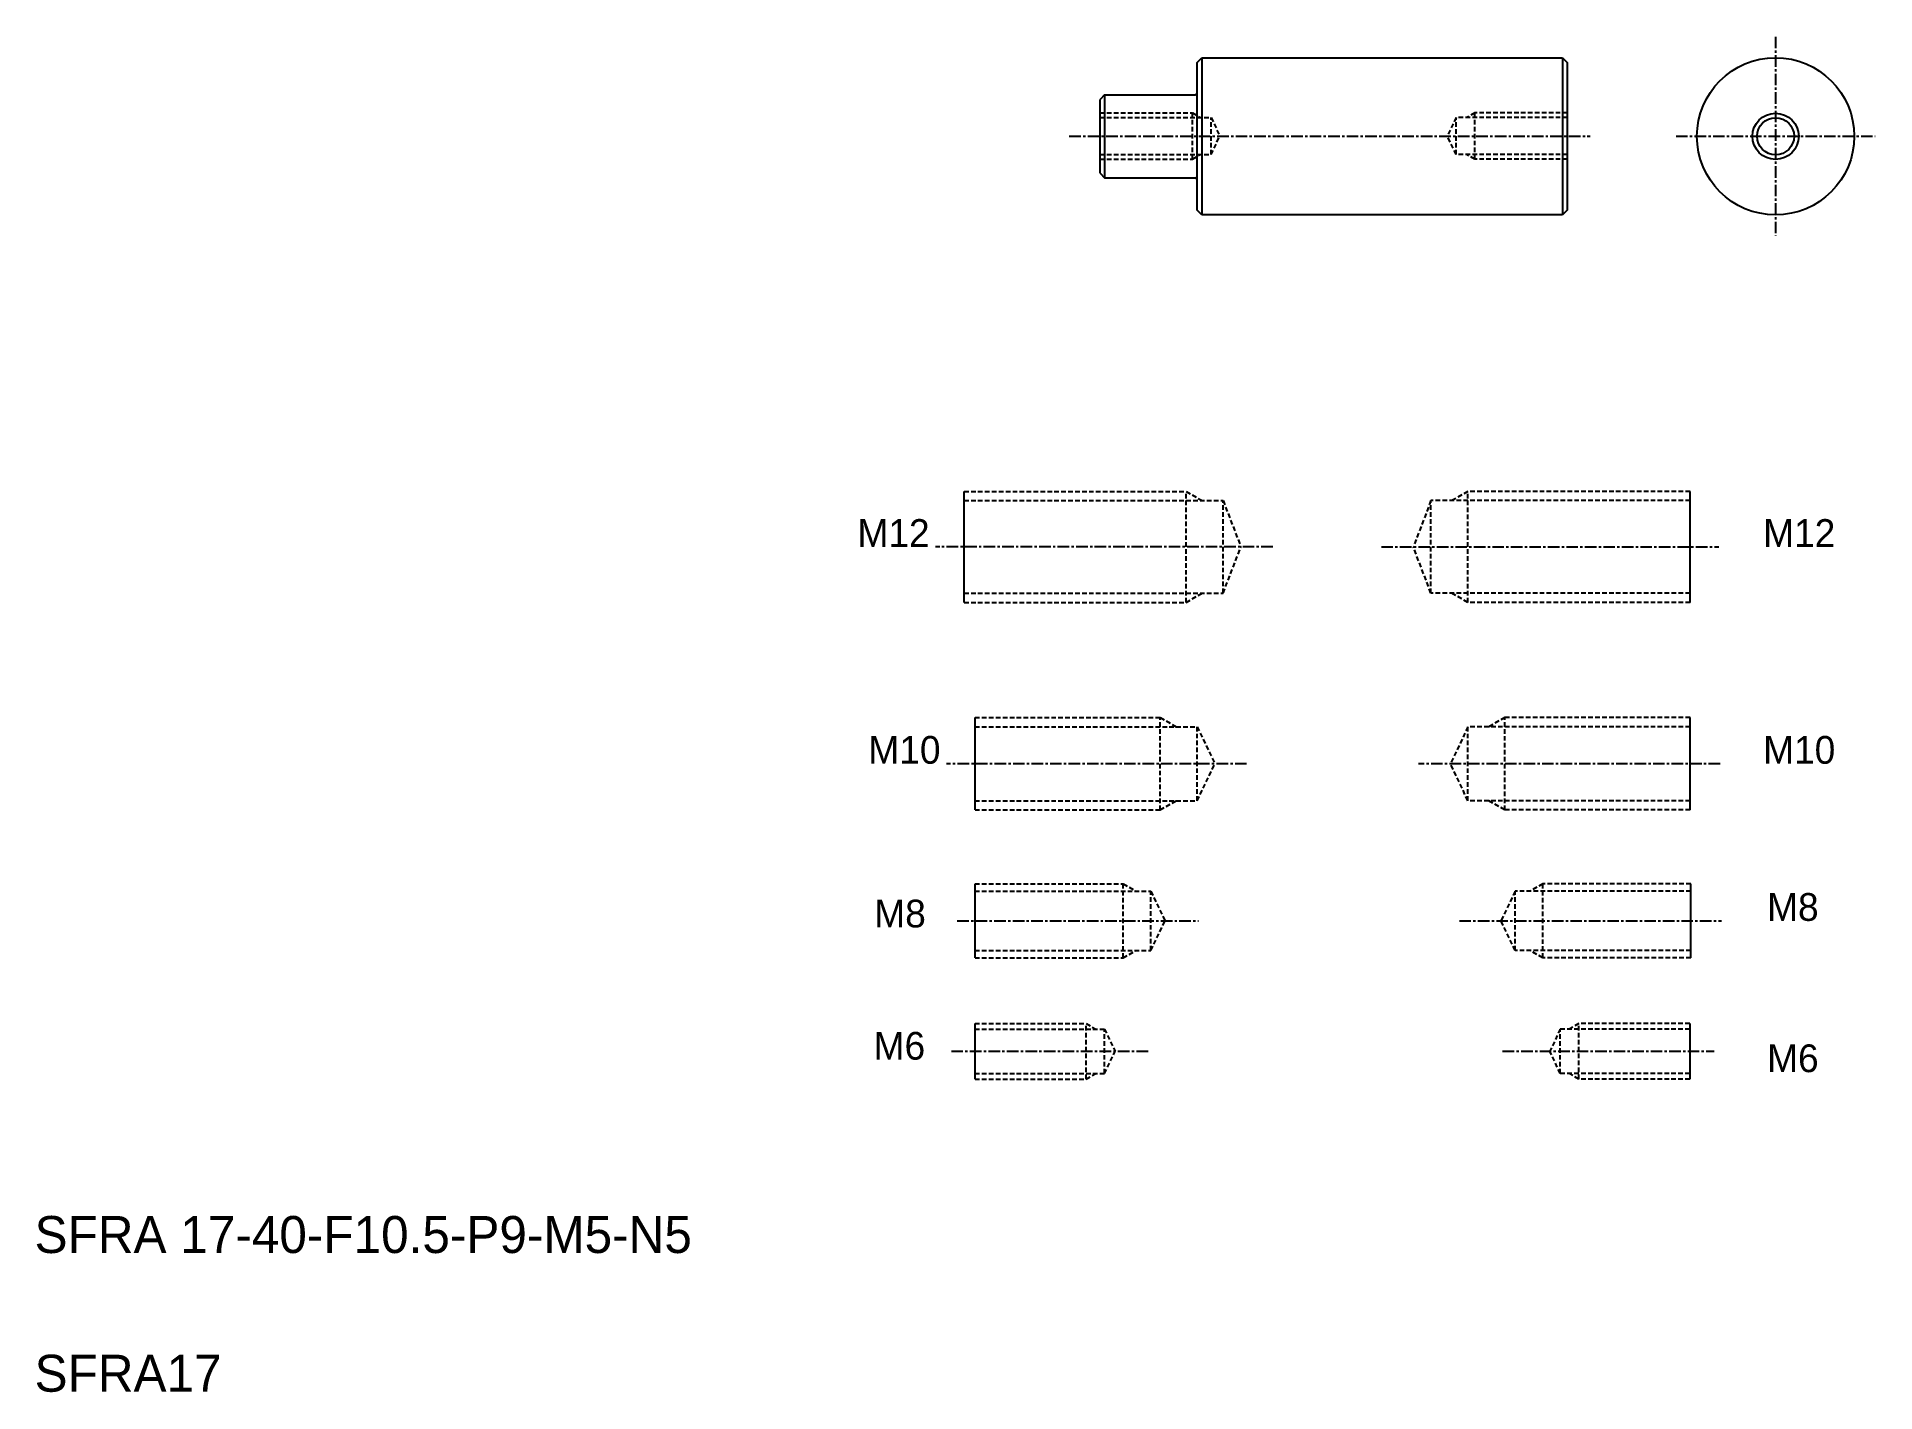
# Model space of a CAD drawing. Extents: x 11 to 210, y 43 to 190.
import ezdxf

# ---------------------------------------------------------------- set-up
doc = ezdxf.new("R2010")
doc.units = 0
doc.linetypes.add('CENTER', pattern=[2, 1.25, -0.25, 0.25, -0.25])
doc.linetypes.add('DASHED', pattern=[0.75, 0.5, -0.25])
doc.layers.get('0').update_dxf_attribs({"linetype": 'CONTINUOUS'})
doc.layers.add('CENTER', color=1, linetype='CENTER')

msp = doc.modelspace()

# ---------------------------------------------------------------- linework, layer by layer
at = {"color": 7, "linetype": 'CONTINUOUS'}
for p, q in [((136.26, 187.26), (136.76, 187.76)), ((136.26, 171.26), (136.26, 187.26)), ((136.76, 187.76), (175.76, 187.76)), ((136.76, 187.76), (136.76, 170.76)), ((175.76, 187.76), (175.76, 170.76)), ((175.76, 187.76), (176.26, 187.26)), ((176.26, 187.26), (176.26, 171.26)), ((126.26, 183.76), (125.76, 183.26)), ((125.76, 175.26), (125.76, 183.26)), ((126.26, 183.76), (136.06, 183.76)), ((136.76, 183.51), (136.76, 183.51)), ((136.76, 179.26), (136.76, 179.26)), ((125.76, 175.26), (126.26, 174.76)), ((126.26, 174.76), (136.06, 174.76)), ((136.76, 170.76), (136.26, 171.26)), ((176.26, 171.26), (175.76, 170.76)), ((175.76, 170.76), (136.76, 170.76)), ((111.07, 128.86), (111.07, 140.86)), ((189.53, 128.86), (189.53, 140.86)), ((112.25, 106.41), (112.25, 116.41)), ((189.53, 106.41), (189.53, 116.41)), ((112.25, 90.42), (112.25, 98.42)), ((189.62, 90.42), (189.62, 98.42)), ((112.25, 77.31), (112.25, 83.31)), ((189.51, 83.31), (189.51, 77.31))]:
    msp.add_line(p, q, dxfattribs=at)
at = {"color": 7}
msp.add_line((126.26, 183.76), (126.26, 174.76), dxfattribs=at)
at = {"color": 3, "linetype": 'DASHED'}
for p, q in [((125.76, 181.79), (135.76, 181.79)), ((125.76, 181.29), (137.76, 181.29)), ((135.76, 176.79), (135.76, 181.79)), ((135.76, 181.79), (136.63, 181.29)), ((137.76, 177.29), (137.76, 181.29)), ((137.76, 181.29), (138.71, 179.29)), ((164.26, 181.29), (163.31, 179.29)), ((176.26, 181.29), (164.26, 181.29)), ((164.26, 177.29), (164.26, 181.29)), ((166.26, 181.79), (165.39, 181.29)), ((176.26, 181.79), (166.26, 181.79)), ((166.26, 176.79), (166.26, 181.79)), ((137.76, 177.29), (138.71, 179.29)), ((164.26, 177.29), (163.31, 179.29)), ((125.76, 177.29), (137.76, 177.29)), ((135.76, 176.79), (136.63, 177.29)), ((176.26, 177.29), (164.26, 177.29)), ((166.26, 176.79), (165.39, 177.29)), ((125.76, 176.79), (135.76, 176.79)), ((176.26, 176.79), (166.26, 176.79)), ((111.07, 140.86), (135.07, 140.86)), ((111.07, 139.86), (139.07, 139.86)), ((135.07, 128.86), (135.07, 140.86)), ((135.07, 140.86), (136.8, 139.86)), ((139.07, 129.86), (139.07, 139.86)), ((139.07, 139.86), (140.98, 134.86)), ((161.53, 139.86), (159.63, 134.86)), ((189.53, 139.86), (161.53, 139.86)), ((161.53, 129.86), (161.53, 139.86)), ((165.53, 140.86), (163.8, 139.86)), ((189.53, 140.86), (165.53, 140.86)), ((165.53, 128.86), (165.53, 140.86)), ((139.07, 129.86), (140.98, 134.86)), ((161.53, 129.86), (159.63, 134.86)), ((111.07, 129.86), (139.07, 129.86)), ((135.07, 128.86), (136.8, 129.86)), ((189.53, 129.86), (161.53, 129.86)), ((165.53, 128.86), (163.8, 129.86)), ((111.07, 128.86), (135.07, 128.86)), ((189.53, 128.86), (165.53, 128.86)), ((112.25, 116.41), (132.25, 116.41)), ((112.25, 115.41), (136.25, 115.41)), ((132.25, 106.41), (132.25, 116.41)), ((132.25, 116.41), (133.98, 115.41)), ((136.25, 115.41), (138.16, 111.41)), ((136.25, 107.41), (136.25, 115.41)), ((165.53, 115.41), (163.63, 111.41)), ((165.53, 107.41), (165.53, 115.41)), ((189.53, 115.41), (165.53, 115.41)), ((169.53, 116.41), (167.8, 115.41)), ((169.53, 106.41), (169.53, 116.41)), ((189.53, 116.41), (169.53, 116.41)), ((136.25, 107.41), (138.16, 111.41)), ((165.53, 107.41), (163.63, 111.41)), ((112.25, 107.41), (136.25, 107.41)), ((132.25, 106.41), (133.98, 107.41)), ((189.53, 107.41), (165.53, 107.41)), ((169.53, 106.41), (167.8, 107.41)), ((112.25, 106.41), (132.25, 106.41)), ((189.53, 106.41), (169.53, 106.41)), ((112.25, 98.42), (128.25, 98.42)), ((112.25, 97.62), (131.25, 97.62)), ((128.25, 90.42), (128.25, 98.42)), ((128.25, 98.42), (129.64, 97.62)), ((131.25, 97.62), (132.78, 94.42)), ((131.25, 91.22), (131.25, 97.62)), ((170.62, 97.62), (169.1, 94.42)), ((189.62, 97.62), (170.62, 97.62)), ((170.62, 91.22), (170.62, 97.62)), ((173.62, 98.42), (172.23, 97.62)), ((189.62, 98.42), (173.62, 98.42)), ((173.62, 90.42), (173.62, 98.42)), ((131.25, 91.22), (132.78, 94.42)), ((170.62, 91.22), (169.1, 94.42)), ((112.25, 91.22), (131.25, 91.22)), ((112.25, 90.42), (128.25, 90.42)), ((128.25, 90.42), (129.64, 91.22)), ((189.62, 91.22), (170.62, 91.22)), ((173.62, 90.42), (172.23, 91.22)), ((189.62, 90.42), (173.62, 90.42)), ((112.25, 83.31), (124.25, 83.31)), ((112.25, 82.71), (126.25, 82.71)), ((124.25, 77.31), (124.25, 83.31)), ((124.25, 83.31), (125.29, 82.71)), ((126.25, 82.71), (127.39, 80.31)), ((126.25, 77.91), (126.25, 82.71)), ((175.51, 82.71), (174.37, 80.31)), ((175.51, 77.91), (175.51, 82.71)), ((189.51, 82.71), (175.51, 82.71)), ((177.51, 83.31), (176.47, 82.71)), ((177.51, 77.31), (177.51, 83.31)), ((189.51, 83.31), (177.51, 83.31)), ((126.25, 77.91), (127.39, 80.31)), ((175.51, 77.91), (174.37, 80.31)), ((112.25, 77.91), (126.25, 77.91)), ((124.25, 77.31), (125.29, 77.91)), ((189.51, 77.91), (175.51, 77.91)), ((177.51, 77.31), (176.47, 77.91)), ((112.25, 77.31), (124.25, 77.31)), ((189.51, 77.31), (177.51, 77.31))]:
    msp.add_line(p, q, dxfattribs=at)
at = {"color": 7, "linetype": 'CONTINUOUS'}
for radius in [8.5, 2]:
    msp.add_circle((198.78, 179.26), radius, dxfattribs=at)
at = {"color": 3, "linetype": 'CONTINUOUS'}
msp.add_circle((198.78, 179.26), 2.5, dxfattribs=at)
at = {"color": 7, "linetype": 'CONTINUOUS'}
for centre, start, end in [((136.06, 183.96), 270, 0), ((136.06, 174.56), 0, 90)]:
    msp.add_arc(centre, 0.2, start, end, dxfattribs=at)
at = {"layer": 'CENTER', "color": 1, "linetype": 'CENTER'}
for p, q in [((198.78, 190.03), (198.78, 168.5)), ((122.43, 179.26), (178.73, 179.26)), ((188.02, 179.26), (209.55, 179.26)), ((144.43, 134.86), (107.98, 134.86)), ((156.17, 134.86), (192.63, 134.86)), ((141.61, 111.41), (109.15, 111.41)), ((192.79, 111.41), (160.18, 111.41)), ((110.33, 94.42), (136.41, 94.42)), ((164.6, 94.42), (192.92, 94.42)), ((109.7, 80.31), (131.09, 80.31)), ((169.28, 80.31), (192.14, 80.31))]:
    msp.add_line(p, q, dxfattribs=at)

# ---------------------------------------------------------------- texts
at = {"color": 7}
for s, p in [('M12', (99.54, 134.86)), ('M12', (197.43, 134.86)), ('M10', (100.72, 111.41)), ('M10', (197.43, 111.41)), ('M8', (197.86, 94.42)), ('M8', (101.36, 93.71)), ('M6', (101.29, 79.41)), ('M6', (197.86, 78.06))]:
    msp.add_text(s, height=3, dxfattribs=at).set_placement(p)
at = {"color": 7, "linetype": 'CONTINUOUS'}
for s, p in [('SFRA 17-40-F10.5-P9-M5-N5', (10.6, 58.5)), ('SFRA17', (10.6, 43.5))]:
    msp.add_text(s, height=4, dxfattribs=at).set_placement(p)

doc.saveas('drawing.dxf')
